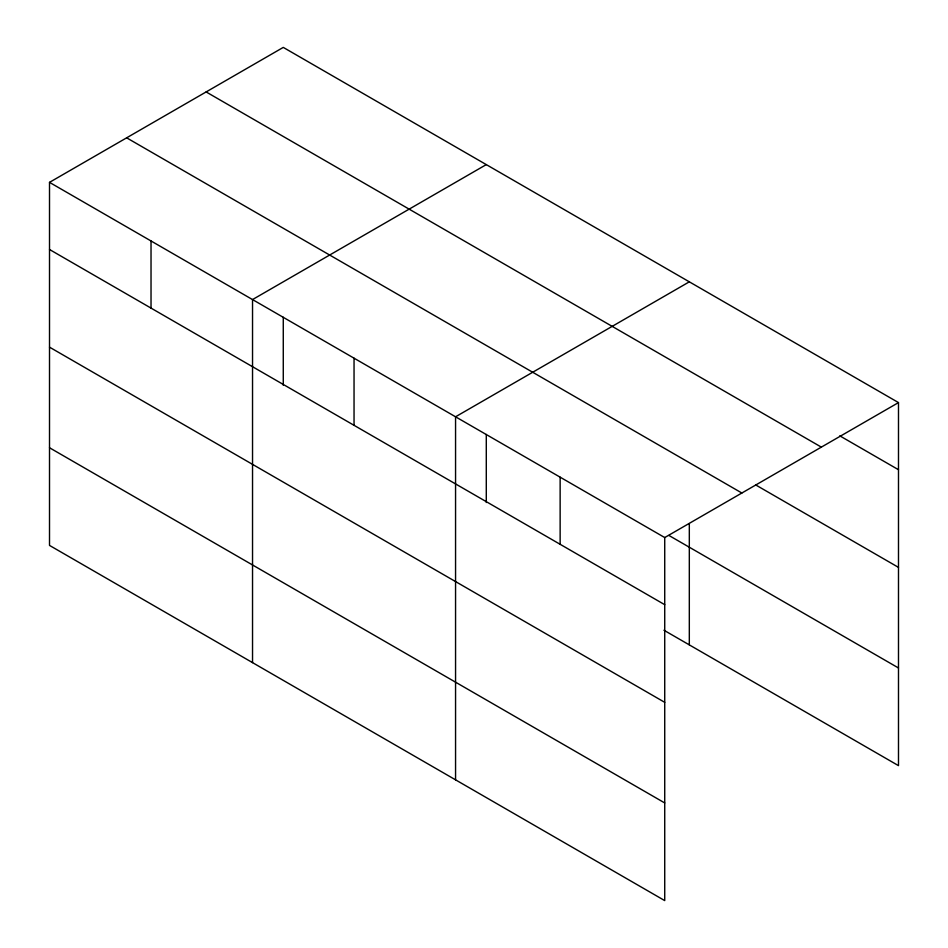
<?xml version="1.0" encoding="UTF-8"?>
<svg xmlns="http://www.w3.org/2000/svg" width="948" height="948" viewBox="0 0 948 948"><rect width="100%" height="100%" fill="white"/><g stroke="black" fill="none" stroke-linecap="round" stroke-linejoin="round"><path stroke-width="1.42" d="M664.726 702.338L664.726 537.552L49.509 182.36L49.509 545.408L664.726 900.6L664.726 702.338L49.509 347.146M663.932 630.23L898.491 765.64L898.491 402.592L283.274 47.4L49.509 182.36M486.288 164.608L252.535 299.568L252.535 662.616M689.315 281.829L455.561 416.788L455.561 779.837M664.726 537.552L898.491 402.592M839.821 435.855L898.491 469.722M206.131 91.932L821.347 447.124M755.639 484.902L898.491 567.378M126.653 137.827L741.869 493.019M669.015 535.501L898.491 667.985M49.509 249.49L664.726 604.682M49.509 447.752L664.726 802.944M689.315 523.545L689.315 644.877M560.138 477.164L560.138 544.306M486.288 434.445L486.288 502.511M354.042 358.178L354.042 425.308M283.274 317.236L283.274 385.303M151.028 240.97L151.028 308.1"/></g></svg>
